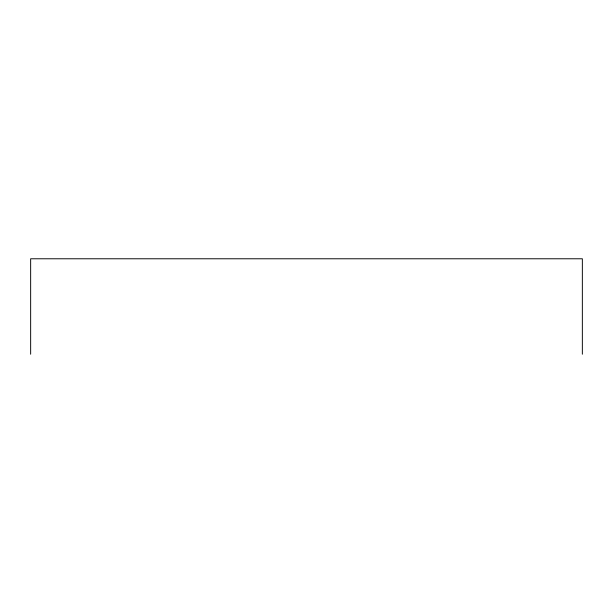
<?xml version="1.0" encoding="UTF-8"?>
<svg xmlns="http://www.w3.org/2000/svg" width="613" height="613" viewBox="0 0 613 613"><rect width="100%" height="100%" fill="white"/><g stroke="black" fill="none" stroke-linecap="round" stroke-linejoin="round"><path stroke-width="0.92" d="M582.35 354.222L582.35 258.778L30.65 258.778L30.65 354.222"/></g></svg>
